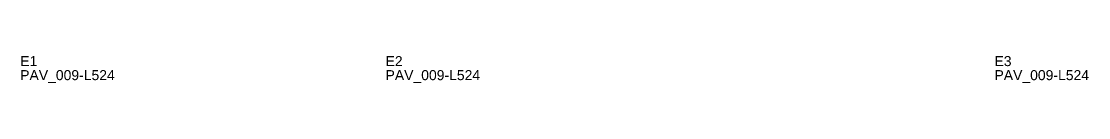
# Model space of a CAD drawing. Header units: metres. Extents: x 222 to 818, y -592 to 1653.
# Drawn here: x 284 to 818, y 968 to 982 of the extents above; entities that cross this region are included whole.
import ezdxf

# ---------------------------------------------------------------- set-up
doc = ezdxf.new("R2010")
doc.units = ezdxf.units.M
doc.layers.add('3', color=3, linetype='CONTINUOUS')
doc.layers.add('AUX00', color=7, linetype='CONTINUOUS')
doc.styles.add('STR_STANDARD', font='arial.ttf')

msp = doc.modelspace()

# ---------------------------------------------------------------- texts
at = {"layer": '3', "style": 'STR_STANDARD'}
for s, p in [('E1', (283.2, 976.5)), ('E1', (283.2, 976.5)), ('E2', (466.2, 976.5)), ('E2', (466.2, 976.5)), ('E3', (771.2, 976.5)), ('E3', (771.2, 976.5))]:
    msp.add_text(s, height=5, dxfattribs=at).set_placement(p)
at = {"layer": 'AUX00', "style": 'STR_STANDARD'}
for p in [(283.2, 969.5), (283.2, 969.5), (466.2, 969.5), (466.2, 969.5), (771.2, 969.5), (771.2, 969.5)]:
    msp.add_text('PAV_009-L524', height=5, dxfattribs=at).set_placement(p)

doc.saveas('drawing.dxf')
